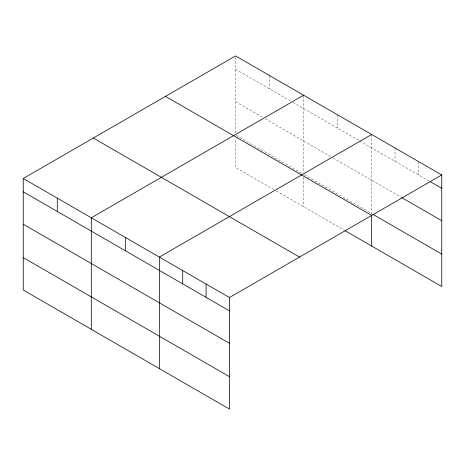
<?xml version="1.0" encoding="UTF-8"?>
<svg xmlns="http://www.w3.org/2000/svg" width="465" height="465" viewBox="0 0 465 465"><rect width="100%" height="100%" fill="white"/><g stroke="black" fill="none" stroke-linecap="round" stroke-linejoin="round"><path stroke-width="0.35" stroke-dasharray="2.33 1.74" d="M235.552 132.874L235.552 55.922M235.552 69.244L290.608 101.027M293.078 102.457L359.271 140.674M359.887 141.029L428.835 180.839M235.552 101.655L262.766 117.372M265.242 118.796L332.667 157.728M333.289 158.083L401.161 197.27M236.168 135.408L302.36 173.619M304.215 174.695L371.64 213.621L371.64 134.495M273.902 189.604L235.552 167.458L235.552 138.651M276.379 191.034L344.425 230.32M418.378 161.477L418.378 174.799M395.012 147.986L395.012 161.309M337.619 114.849L337.619 128.171M303.593 95.209L303.593 172.881M303.593 177.217L303.593 206.745M269.572 75.562L269.572 88.885"/><path stroke-width="0.7" d="M441.75 174.968L235.552 55.922L23.25 178.49L23.25 290.032L229.448 409.078L229.448 297.542L441.75 174.968L441.75 286.51L345.042 230.675M303.593 95.209L91.297 217.777L91.297 329.319M371.64 134.495L159.344 257.064L159.344 368.606M430.067 181.548L441.75 188.29M401.777 197.625L441.75 220.706M372.872 214.33L441.75 254.099M165.488 96.371L371.692 215.417M93.308 138.041L299.512 257.093M23.25 178.49L229.448 297.542M23.25 191.813L229.448 310.864M23.25 224.223L229.448 343.275M23.25 257.616L229.448 376.667M371.64 215.063L371.64 246.031M206.082 284.045L206.082 297.368M182.71 270.554L182.71 283.877M125.318 237.417L125.318 250.74M57.271 198.131L57.271 211.459"/></g></svg>
